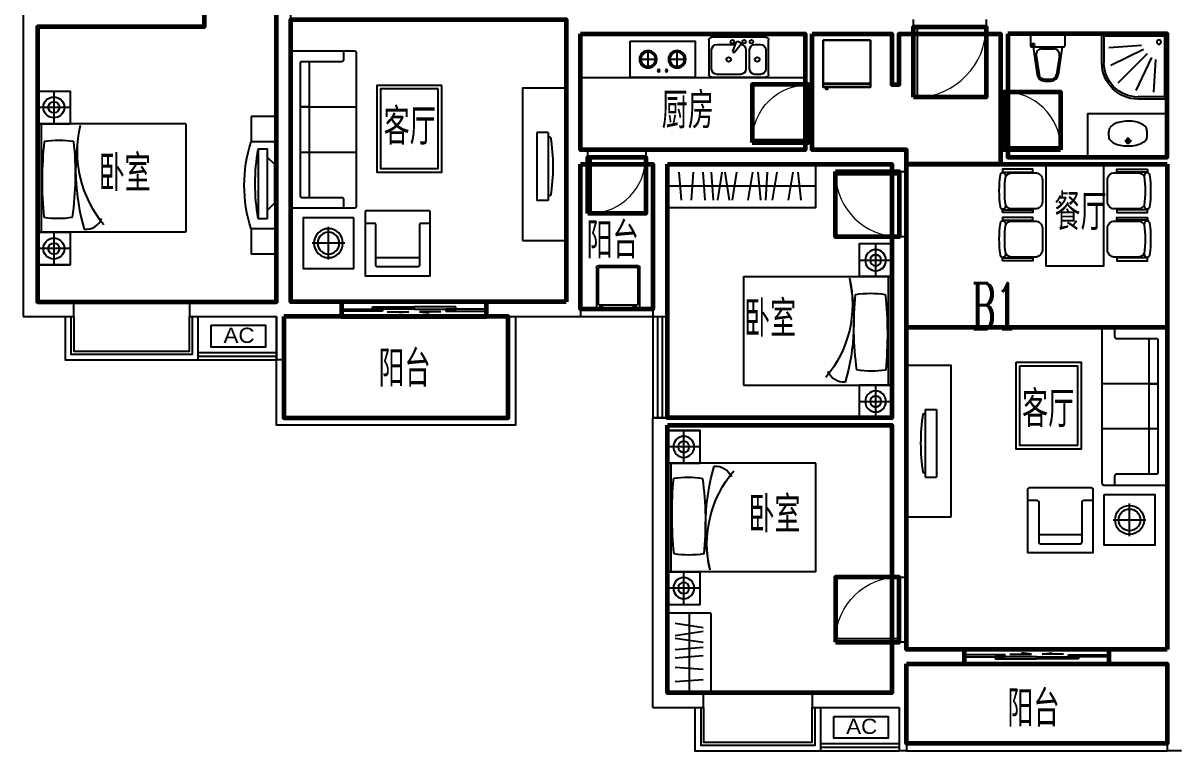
# Model space of a CAD drawing. Extents: x 820470 to 852270, y -626228 to -607828.
# Drawn here: x 820470 to 836420, y -626228 to -616178 of the extents above; entities that cross this region are included whole.
import ezdxf
from ezdxf.enums import TextEntityAlignment as Align

# ---------------------------------------------------------------- set-up
doc = ezdxf.new("R2010")
doc.units = 0
doc.header["$LTSCALE"] = 1000
doc.header["$MEASUREMENT"] = 0
doc.layers.get('0').update_dxf_attribs({"linetype": 'CONTINUOUS'})
for name, color, linetype in [('BALCONY', 147, 'CONTINUOUS'), ('K_EQUIPMENT', 4, 'CONTINUOUS'), ('LVTRY', 187, 'CONTINUOUS'), ('SPACE', 7, 'CONTINUOUS'), ('WALL', 2, 'CONTINUOUS'), ('WC', 157, 'CONTINUOUS'), ('WINDOW', 4, 'CONTINUOUS'), ('家具', 8, 'CONTINUOUS')]:
    doc.layers.add(name, color=color, linetype=linetype)
for name, color, linetype, lineweight in [('GT_卧室', 1, 'CONTINUOUS', 60), ('GT_卫生间', 5, 'CONTINUOUS', 60), ('GT_厨房', 4, 'CONTINUOUS', 60), ('GT_客厅', 2, 'CONTINUOUS', 60), ('GT_过道', 30, 'CONTINUOUS', 60), ('GT_门', 245, 'CONTINUOUS', 60), ('GT_阳台', 6, 'CONTINUOUS', 60), ('GT_餐厅', 3, 'CONTINUOUS', 60)]:
    doc.layers.add(name, color=color, linetype=linetype, lineweight=lineweight)
doc.styles.add('_TCH_LABEL', font='COMPLEX', dxfattribs={"bigfont": 'GBCBIG'})
doc.styles.add('_TCH_SPACE', font='SIMPLEX', dxfattribs={"height": 5, "bigfont": 'GBCBIG'})
doc.styles.add('DIM_FONT', font='ZBTXT.shx', dxfattribs={"width": 0.8})
doc.styles.add('HZ', font='zbtxt.shx', dxfattribs={"bigfont": 'zbhz.shx'})

# ---------------------------------------------------------------- blocks, each defined once
blk = doc.blocks.new('A$C52241BEE')
for p, q in [((350, 650), (150, 650)), ((250, 750), (250, 550)), ((250, 350), (250, 150)), ((350, 250), (150, 250))]:
    blk.add_line(p, q)
blk.add_lwpolyline([(0, 900), (0, 0), (500, 0), (500, 900)], close=True)
for centre, radius in [((250, 650), 120), ((250, 650), 100), ((406, 504), 15), ((250, 250), 120), ((250, 250), 100), ((406, 396), 15)]:
    blk.add_circle(centre, radius)
blk = doc.blocks.new('A$C31110A14')
at = {"linetype": 'Continuous'}
for p, q in [((37, 824), (512, 824)), ((0, 37), (0, 786)), ((100, 711), (100, 461)), ((437, 786), (175, 786)), ((512, 387), (512, 711)), ((549, 786), (549, 37)), ((72, 450), (198, 498)), ((198, 498), (211, 476)), ((59, 414), (69, 397)), ((211, 476), (107, 390)), ((100, 187), (100, 112)), ((175, 312), (437, 312)), ((437, 262), (175, 262)), ((512, 112), (512, 187)), ((512, 0), (37, 0)), ((175, 37), (437, 37))]:
    blk.add_line(p, q, dxfattribs=at)
for centre, radius, start, end in [((37, 786), 37.4, 90, 180), ((512, 786), 37.4, 0, 90), ((175, 711), 74.9, 90, 180), ((437, 711), 74.9, 0, 90), ((62, 500), 25, 93.0704, 450), ((306, 551), 31.2, 91.1175, 450), ((62, 339), 25, 93.0704, 450), ((81, 427), 25, 110.5377, 210), ((91, 409), 25, 210, 309.4623), ((175, 387), 74.9, 180, 270), ((437, 387), 74.9, 270, 360), ((62, 237), 25, 93.0704, 450), ((175, 187), 74.9, 90, 180), ((306, 156), 31.2, 91.1175, 450), ((437, 187), 74.9, 0, 90), ((37, 37), 37.4, 180, 270), ((175, 112), 74.9, 180, 270), ((437, 112), 74.9, 270, 360), ((512, 37), 37.4, 270, 360)]:
    blk.add_arc(centre, radius, start, end, dxfattribs=at)
blk = doc.blocks.new('CHUANG')
at = {"layer": '家具'}
for p, q in [((-1200, 0), (-1200, -450)), ((-1200, 0), (-1200, -450)), ((-1200, 0), (-1200, -445)), ((-975, -450), (-975, 0)), ((-750, -2050), (-750, 0)), ((750, 0), (-750, 0)), ((750, -2050), (750, 0)), ((750, 0), (750, -450)), ((750, 0), (750, -450)), ((750, 0), (750, -445)), ((975, -450), (975, 0)), ((750, -50), (-750, -50)), ((-750, -225), (-1200, -225)), ((1200, -225), (750, -225)), ((750, -2050), (-750, -2050))]:
    blk.add_line(p, q, dxfattribs=at)
for points in [[(-1200, 0), (-750, 0), (-750, -450), (-1200, -450)], [(750, 0), (1200, 0), (1200, -450), (750, -450)]]:
    blk.add_lwpolyline(points, close=True, dxfattribs=at)
for centre, radius in [((-975, -225), 145), ((-975, -225), 76.8), ((975, -225), 145), ((975, -225), 76.8)]:
    blk.add_circle(centre, radius, dxfattribs=at)
for centre, radius, start, end in [((655, -282), 1212, 170.6797, 189.5896), ((-47, -5414), 5351, 84.1062, 95.2969), ((-774, -298), 1293, 350.9391, 369.2066), ((124, -3480), 2954, 78.2462, 106.3473), ((364, -2102), 1557, 76.5636, 130.3236), ((54, 3738), 4263, 261.9889, 276.0426), ((-470, -664), 239, 175.3269, 247.5588)]:
    blk.add_arc(centre, radius, start, end, dxfattribs=at)
blk = doc.blocks.new('D')
at = {"layer": '家具'}
for p, q in [((103898, -1545904), (103898, -1546504)), ((103898, -1545904), (105947, -1545904)), ((104147, -1546397), (104107, -1546012)), ((104278, -1546012), (104212, -1546397)), ((104496, -1546012), (104433, -1546397)), ((104590, -1546012), (104566, -1546397)), ((104702, -1546397), (104662, -1546012)), ((104833, -1546012), (104767, -1546397)), ((105051, -1546012), (104988, -1546397)), ((105155, -1546397), (105095, -1546012)), ((105251, -1546012), (105194, -1546397)), ((105345, -1546397), (105317, -1546012)), ((105461, -1546397), (105432, -1546012)), ((105591, -1546397), (105620, -1546012)), ((105789, -1546397), (105761, -1546012)), ((103898, -1546204), (105947, -1546204))]:
    blk.add_line(p, q, dxfattribs=at)
blk = doc.blocks.new('KTJ')
blk.add_lwpolyline([(-274, 148), (476, 148), (476, -152), (-274, -152)], close=True)
at = {"style": 'HZ', "width": 1.1}
blk.add_text('AC', height=210, dxfattribs=at).set_placement((-104, -95))
blk = doc.blocks.new('CHAIR-09')
for points in [[(250, -150, 0.414214), (150, -50), (-150, -50, 0.414214), (-250, -150), (-250, -470, 0.266219), (-201, -556, 0.06842), (201, -556, 0.266219), (250, -470)], [(-215, -635, -1.000906), (-204, -556, 0.069723), (204, -556, -1.000906), (215, -635, -0.068813)]]:
    blk.add_lwpolyline(points, format="xyb", close=True)
for points in [[(-300, -600), (-260, -600), (-260, -180), (-300, -180)], [(260, -180), (300, -180), (300, -600), (260, -600)]]:
    blk.add_lwpolyline(points, close=True)
blk = doc.blocks.new('A$C7B15679A')
blk.add_lwpolyline([(-1400, -800), (-1400, 0), (0, 0), (0, -800), (0, -800)], close=True)
at = {"rotation": 180}
for p in [(-1033, 0), (-367, 0)]:
    blk.add_blockref('CHAIR-09', p, dxfattribs=at)
for p in [(-1033, -800), (-367, -800)]:
    blk.add_blockref('CHAIR-09', p)
blk = doc.blocks.new('SOF1')
blk.add_line((-300, 650), (300, 650))
blk.add_lwpolyline([(-450, 25, 0.414214), (-425, 0), (425, 0, 0.414214), (450, 25), (450, 900), (-450, 900)], format="xyb", close=True)
blk.add_lwpolyline([(-450, 175), (-325, 175, 0.414214), (-300, 200), (-300, 750, -0.414214), (-275, 775), (275, 775, -0.414214), (300, 750), (300, 200, 0.414214), (325, 175), (450, 175)], format="xyb")
blk = doc.blocks.new('A$C46F64526')
for p, q in [((518, 2881), (518, 2431)), ((743, 2656), (293, 2656)), ((250, 150), (250, 2025)), ((125, 1400), (900, 1400)), ((125, 775), (900, 775)), ((250, 775), (125, 775))]:
    blk.add_line(p, q)
for points in [[(868, 2306), (168, 2306), (168, 3006), (868, 3006)], [(2085, 477), (1185, 477), (1185, 1677), (2085, 1677)], [(2035, 527), (1235, 527), (1235, 1627), (2035, 1627)]]:
    blk.add_lwpolyline(points, close=True)
for points in [[(900, 2150, 0.414214), (875, 2175), (0, 2175), (0, 0), (875, 0, 0.414214), (900, 25), (900, 2150)], [(725, 0), (725, 125, 0.414214), (700, 150), (150, 150, -0.414214), (125, 175), (125, 2000, -0.414214), (150, 2025), (700, 2025, 0.414214), (725, 2050), (725, 2175)]]:
    blk.add_lwpolyline(points, format="xyb")
for radius in [200, 150]:
    blk.add_circle((518, 2656), radius)
at = {"xscale": -1}
blk.add_blockref('SOF1', (1473, 2209), dxfattribs=at)
blk = doc.blocks.new('A$C169C22A5')
for p, q in [((354, 1488), (198, 1488)), ((198, 1488), (198, 552)), ((354, 1488), (354, 552)), ((385, 1426), (354, 1426)), ((354, 552), (198, 552)), ((385, 614), (354, 614))]:
    blk.add_line(p, q)
blk.add_lwpolyline([(0, 0), (600, 0), (600, 2100), (0, 2100)], close=True)
at = {"extrusion": (0, 0, -1)}
blk.add_ellipse((-2235, 1020), major_axis=(-2652, 0), ratio=1, start_param=2.988048, end_param=3.295136, dxfattribs=at)
blk = doc.blocks.new('A$C1287145A')
at = {"linetype": 'Continuous'}
for points, invisible_edges in [([(652, 652, 1021), (0, 652, 1021), (652, 652, 65)], 2), ([(0, 652, 65), (652, 652, 65), (0, 652, 1021)], 2), ([(0, 652, 65), (0, 652, 1021), (0, 608, 1021)], 12), ([(0, 608, 1021), (0, 608, 65), (0, 652, 65)], 12), ([(652, 652, 1412), (0, 652, 1412), (652, 652, 1032)], 2), ([(0, 652, 1032), (652, 652, 1032), (0, 652, 1412)], 2), ([(0, 652, 1032), (0, 652, 1412), (0, 608, 1412)], 12), ([(0, 608, 1412), (0, 608, 1032), (0, 652, 1032)], 12), ([(0, 652, 1412), (652, 652, 1412), (0, 608, 1412)], 2), ([(652, 608, 1412), (0, 608, 1412), (652, 652, 1412)], 2), ([(652, 652, 1021), (652, 652, 65), (652, 608, 1021)], 2), ([(652, 608, 65), (652, 608, 1021), (652, 652, 65)], 2), ([(652, 652, 1412), (652, 652, 1032), (652, 608, 1412)], 2), ([(652, 608, 1032), (652, 608, 1412), (652, 652, 1032)], 2), ([(0, 597), (0, 597, 1412), (0, 0, 1412)], 12), ([(0, 0, 1412), (0, 0), (0, 597)], 12), ([(652, 597, 65), (0, 597, 65), (652, 597)], 2), ([(0, 597), (652, 597), (0, 597, 65)], 2), ([(0, 597, 1412), (652, 597, 1412), (0, 0, 1412)], 2), ([(652, 0, 1412), (0, 0, 1412), (652, 597, 1412)], 2), ([(652, 597, 1412), (652, 597), (652, 0, 1412)], 2), ([(652, 0), (652, 0, 1412), (652, 597)], 2), ([(0, 0, 1412), (652, 0, 1412), (0, 0)], 2), ([(652, 0), (0, 0), (652, 0, 1412)], 2)]:
    blk.add_3dface(points, dxfattribs=dict(at, invisible_edges=invisible_edges))
at = {"linetype": 'Continuous', "oblique": -180, "text_generation_flag": 4, "width": 0.8, "flags": 9}
for tag in ['ZSIZE', 'YSIZE', 'XSIZE']:
    blk.add_attdef(tag, (326, 0), '', height=0.427, rotation=90, dxfattribs=at)
at = {"linetype": 'Continuous'}
mesh = blk.add_polyface(dxfattribs=at)
corners = [(652, 652, 1032), (652, 652, 1021), (652, 608, 1032), (652, 608, 1021), (0, 652, 1032), (0, 652, 1021), (0, 608, 1032), (0, 608, 1021), (652, 608, 1412), (652, 597, 1412), (0, 608, 1412), (0, 597, 1412), (652, 608, 65), (652, 597, 65), (0, 608, 65), (0, 597, 65)]
mesh.append_faces([[corners[k] for k in face] for face in [(0, 1, 2), (3, 2, 1), (6, 7, 4), (5, 4, 7), (8, 9, 10), (11, 10, 9), (14, 15, 12), (13, 12, 15)]], dxfattribs={"vtx1": -1})
mesh.append_faces([[corners[k] for k in face] for face in [(4, 5, 1), (1, 0, 4), (12, 13, 9), (9, 8, 12), (10, 11, 15), (15, 14, 10)]], dxfattribs={"vtx2": -1})
mesh = blk.add_polyface(dxfattribs=at)
corners = [(33, 673, 1042), (65, 673, 1042), (33, 673, 1379), (65, 673, 1379), (58, 677, 1042), (58, 677, 1379), (52, 678, 1042), (52, 678, 1379), (43, 678, 1042), (43, 678, 1379), (36, 676, 1042), (36, 676, 1379), (33, 673, 608), (65, 673, 608), (33, 673, 1010), (65, 673, 1010), (58, 677, 608), (58, 677, 1010), (52, 678, 608), (52, 678, 1010), (43, 678, 608), (43, 678, 1010), (36, 676, 608), (36, 676, 1010), (43, 652, 1379), (43, 673, 1379), (43, 652, 1042), (43, 673, 1042), (43, 652, 1010), (43, 673, 1010), (43, 652, 608), (43, 673, 608)]
mesh.append_faces([[corners[k] for k in face] for face in [(0, 1, 2), (3, 1, 2), (1, 4, 3), (4, 6, 5), (6, 8, 7), (8, 10, 9), (10, 0, 11), (12, 13, 14), (13, 16, 15), (16, 18, 17), (18, 20, 19), (20, 22, 21), (22, 12, 23), (24, 25, 26), (27, 26, 25), (28, 29, 30), (31, 30, 29), (3, 2, 1), (0, 1, 2), (12, 13, 14)]], dxfattribs={"vtx1": -1})
mesh.append_faces([[corners[k] for k in face] for face in [(4, 5, 3), (6, 7, 5), (8, 9, 7), (10, 11, 9), (0, 2, 11), (13, 15, 14), (16, 17, 15), (18, 19, 17), (20, 21, 19), (22, 23, 21), (12, 14, 23), (14, 15, 13)]], dxfattribs={"vtx2": -1})
blk = doc.blocks.new('A$C7D3573B7')
at = {"layer": 'WC'}
for p, q in [((197, 349), (287, 350)), ((242, 395), (243, 305))]:
    blk.add_line(p, q, dxfattribs=at)
at = {"layer": 'WC', "ltscale": 10}
for p, q in [((490, 335), (492, 332)), ((492, 328), (493, 332))]:
    blk.add_line(p, q, dxfattribs=at)
for points in [[(-11, 334, 0.172546), (-9, 165, 0.726395)], [(-11, 334, -0.098208), (49, 381, -0.066287), (132, 409, -0.052428), (243, 420, -0.052428), (353, 407, -0.066287), (436, 377, -0.093876), (493, 332, -0.171377)], [(495, 329, -0.172546), (490, 160, -0.726395)], [(490, 160, -0.091341), (433, 117, -0.066287), (350, 88, -0.052428), (240, 77, -0.052428), (129, 90, -0.066287), (47, 120, -0.091756), (-9, 165, -0.171377)]]:
    blk.add_lwpolyline(points, format="xyb", dxfattribs=at)
at = {"layer": 'WC'}
blk.add_circle((242, 350), 30, dxfattribs=at)
at = {"layer": 'WC', "ltscale": 10}
blk.add_circle((242, 350), 25, dxfattribs=at)
blk.add_arc((492, 332), 1, 359.4693, 408.1469, dxfattribs=at)
blk = doc.blocks.new('A$C4CF52FF8')
at = {"layer": 'WC'}
for p, q in [((15, 650), (460, 650)), ((0, 635), (0, 485)), ((475, 635), (475, 485)), ((14, 470), (461, 470)), ((37, 470), (92, 87)), ((77, 355), (117, 90)), ((157, 445), (318, 445)), ((398, 355), (358, 90)), ((438, 470), (383, 87)), ((191, 25), (284, 25)), ((191, 0), (284, 0))]:
    blk.add_line(p, q, dxfattribs=at)
blk.add_circle((40, 504), 16.5, dxfattribs=at)
for centre, radius, start, end in [((15, 635), 15, 90, 180), ((460, 635), 15, 360, 450), ((15, 485), 15, 180, 270), ((460, 485), 15, 270, 360), ((157, 365), 80, 90, 187.4119), ((318, 365), 80, 352.5881, 450), ((191, 100), 100, 187.4119, 270), ((191, 100), 75, 187.4119, 270), ((284, 100), 75, 270, 352.5881), ((284, 100), 100, 270, 352.5881)]:
    blk.add_arc(centre, radius, start, end, dxfattribs=at)
at = {"layer": 'WC', "style": 'DIM_FONT', "oblique": -180, "text_generation_flag": 4, "width": 0.8, "flags": 9}
for tag in ['YSIZE', 'XSIZE']:
    blk.add_attdef(tag, (237, 650), '', height=0.5, rotation=180, dxfattribs=at)
blk = doc.blocks.new('淋浴间800x800')
at = {"layer": 'WC'}
for p, q in [((356, 800), (0, 800)), ((0, 0), (0, 800)), ((356, 773), (27, 773)), ((27, 27), (27, 773)), ((141, 314), (172, 716)), ((192, 290), (386, 692)), ((243, 243), (604, 603)), ((290, 192), (693, 383)), ((773, 27), (773, 356)), ((800, 0), (800, 356)), ((313, 140), (715, 168)), ((773, 27), (27, 27)), ((800, 0), (0, 0))]:
    blk.add_line(p, q, dxfattribs=at)
blk.add_circle((100, 100), 26.7, dxfattribs=at)
for radius in [444, 418]:
    blk.add_arc((356, 356), radius, 0, 90, dxfattribs=at)
blk = doc.blocks.new('$PLAN$00000401')
for p, q in [((-276, 0), (276, 0)), ((-300, -576), (-300, -24)), ((-276, -528), (-276, -36)), ((-264, -24), (264, -24)), ((276, -36), (276, -528)), ((300, -24), (300, -576)), ((276, -600), (-276, -600)), ((264, -540), (-264, -540)), ((-218, -582), (-242, -558))]:
    blk.add_line(p, q)
for centre, radius in [((-230, -570), 23.2), ((-230, -570), 17.2), ((234, -568), 17.2)]:
    blk.add_circle(centre, radius)
for centre, radius, start, end in [((-276, -24), 24, 90, 180), ((276, -24), 24, 0, 90), ((-264, -36), 12, 90, 180), ((264, -36), 12, 0, 90), ((-276, -576), 24, 180, 270), ((-264, -528), 12, 180, 270), ((264, -528), 12, 270, 360), ((276, -576), 24, 270, 360)]:
    blk.add_arc(centre, radius, start, end)
blk = doc.blocks.new('A$C2A793C51')
at = {"layer": '家具'}
for p, q in [((0, 1900), (0, 0)), ((0, 1900), (350, 1900)), ((350, 1900), (350, 1550)), ((0, 1550), (350, 1550)), ((21, 1236), (126, 1334)), ((21, 707), (21, 1236)), ((21, 707), (126, 609)), ((0, 350), (350, 350)), ((350, 350), (350, 0)), ((0, 0), (350, 0))]:
    blk.add_line(p, q, dxfattribs=at)
blk.add_lwpolyline([(126, 494), (126, 1449), (254, 1449), (254, 494)], close=True, dxfattribs=at)
for centre, radius, start, end in [((-2575, 972), 2869, 350.4172, 369.5828), ((-1501, 950), 1946, 342.0382, 377.9618)]:
    blk.add_arc(centre, radius, start, end, dxfattribs=at)
blk = doc.blocks.new('$DorLib2D$00000001')
for p, q in [((0.45, 0.975), (0.5, 0.975)), ((0.45, 0), (0.45, 0.975)), ((0.5, 0), (0.5, 0.975)), ((0.5, 0), (0.45, 0))]:
    blk.add_line(p, q)
at = {"lineweight": 13}
blk.add_arc((0.475, 0), 0.975, 91.4693, 180, dxfattribs=at)
blk = doc.blocks.new('$TCHSYS$WIN2D')
for p, q in [((-0.5, 0.5), (0.5, 0.5)), ((-0.5, 0.5), (-0.5, -0.5)), ((0.5, 0.5), (0.5, -0.5)), ((0.5, 0.167), (-0.5, 0.167)), ((0.5, -0.167), (-0.5, -0.167)), ((-0.5, -0.5), (0.5, -0.5))]:
    blk.add_line(p, q)
blk = doc.blocks.new('$DorLib2D$00000138')
at = {"color": 0, "linetype": 'Continuous'}
for p, q in [((-0.2875, 0), (-0.2875, 0.1538)), ((-0.2875, 0.1538), (0, 0.1538)), ((0, 0.1538), (0, 0)), ((0.2875, 0.1538), (0, 0.1538)), ((0.2875, 0), (0.2875, 0.1538)), ((-0.5, -0.1399), (-0.5, 0)), ((-0.5, 0), (-0.2187, 0)), ((0, 0), (-0.2875, 0)), ((-0.2187, 0), (-0.2187, -0.1399)), ((0, 0), (0.2875, 0)), ((0.2187, 0), (0.2187, -0.1399)), ((0.5, 0), (0.2187, 0)), ((0.5, 0), (0.5, -0.1946)), ((0.5, -0.1399), (0.5, 0)), ((-0.2187, -0.1399), (-0.5, -0.1399)), ((0.2187, -0.1399), (0.5, -0.1399)), ((-0.1857, -0.186), (-0.037, -0.186)), ((-0.037, -0.186), (-0.1019, -0.2583)), ((-0.1019, -0.2583), (-0.1019, -0.186)), ((0.1857, -0.186), (0.037, -0.186)), ((0.037, -0.186), (0.1019, -0.2583)), ((0.1019, -0.2583), (0.1019, -0.186))]:
    blk.add_line(p, q, dxfattribs=at)

msp = doc.modelspace()

# ---------------------------------------------------------------- linework, layer by layer
at = {"layer": 'BALCONY'}
for points in [[(828170, -620128), (829170, -620128)], [(827270, -620228), (827270, -621728), (823970, -621728), (823970, -620228)], [(827170, -620228), (827170, -621628), (824070, -621628), (824070, -620228)], [(828170, -620228), (829170, -620228)], [(822890, -620728), (823970, -620728)], [(822890, -620778), (823970, -620778)], [(822890, -620828), (823970, -620828)], [(831490, -626128), (832570, -626128)], [(831490, -626178), (832570, -626178)], [(832670, -626128), (836270, -626128)], [(831490, -626228), (832570, -626228)], [(832670, -626228), (836270, -626228)]]:
    msp.add_lwpolyline(points, dxfattribs=at)
at = {"layer": 'GT_卧室'}
for points in [[(822970, -613628), (822970, -616228), (820670, -616228), (820670, -620028), (823970, -620028), (823970, -613628), (822970, -613628)], [(829370, -618128), (832470, -618128), (832470, -621628), (829370, -621628), (829370, -618128)], [(829370, -621728), (832470, -621728), (832470, -625428), (829370, -625428), (829370, -621728)]]:
    msp.add_lwpolyline(points, dxfattribs=at)
at = {"layer": 'GT_卫生间'}
msp.add_lwpolyline([(834070, -616328), (834070, -618028), (836270, -618028), (836270, -616328), (834070, -616328)], dxfattribs=at)
at = {"layer": 'GT_厨房'}
msp.add_lwpolyline([(828170, -616328), (831270, -616328), (831270, -617928), (828170, -617928), (828170, -616328)], dxfattribs=at)
at = {"layer": 'GT_客厅'}
for points in [[(827970, -620028), (824170, -620028), (824170, -616128), (827970, -616128), (827970, -620028)], [(836270, -624828), (832670, -624828), (832670, -620378), (836270, -620383), (836270, -624828)]]:
    msp.add_lwpolyline(points, dxfattribs=at)
at = {"layer": 'GT_过道'}
msp.add_lwpolyline([(831370, -616328), (832470, -616328), (832470, -617028), (832570, -617028), (832570, -616328), (833970, -616328), (833970, -618128), (832670, -618128), (832670, -617928), (831370, -617928), (831370, -616328)], dxfattribs=at)
at = {"layer": 'GT_门'}
for points in [[(832770, -617203), (832770, -616228), (833770, -616228), (833770, -617203), (832770, -617203)], [(830540, -617828), (831320, -617828), (831320, -617028), (830540, -617028), (830540, -617828)], [(834800, -617928), (834019, -617928), (834019, -617128), (834800, -617128), (834800, -617928)], [(828270, -618808), (828270, -618028), (829070, -618028), (829070, -618808), (828270, -618808)], [(831693, -618228), (832570, -618228), (832570, -619128), (831693, -619128), (831693, -618228)], [(824870, -620028), (824870, -620228), (826870, -620228), (826870, -620028), (824870, -620028)], [(831693, -624728), (832570, -624728), (832570, -623828), (831693, -623828), (831693, -624728)], [(833470, -624828), (833470, -625028), (835470, -625028), (835470, -624828), (833470, -624828)]]:
    msp.add_lwpolyline(points, dxfattribs=at)
at = {"layer": 'GT_阳台'}
for points in [[(828170, -618128), (829170, -618128), (829170, -620128), (828170, -620128), (828170, -618128)], [(824070, -620228), (824070, -621628), (827170, -621628), (827170, -620228), (824070, -620228)], [(832670, -625028), (836270, -625028), (836270, -626128), (832670, -626128), (832670, -625028)]]:
    msp.add_lwpolyline(points, dxfattribs=at)
at = {"layer": 'GT_餐厅'}
msp.add_lwpolyline([(836270, -618128), (836270, -620383), (832670, -620378), (832670, -618128), (836270, -618128)], dxfattribs=at)
at = {"layer": 'WALL'}
for p, q in [((823970, -614628), (823970, -620028)), ((824170, -620028), (824170, -614628)), ((820470, -614728), (820470, -616228)), ((822970, -615428), (822970, -616228)), ((827970, -616128), (827970, -618028)), ((832770, -616328), (832770, -616128)), ((833770, -616128), (833770, -616328)), ((820470, -616228), (820470, -620228)), ((820670, -616228), (821170, -616228)), ((820670, -616228), (820670, -620028)), ((822970, -616228), (821170, -616228)), ((828170, -616328), (828170, -617928)), ((831270, -616328), (828170, -616328)), ((831270, -616328), (831270, -617028)), ((831370, -617028), (831370, -616328)), ((832070, -616328), (831370, -616328)), ((832470, -616328), (832070, -616328)), ((832470, -616328), (832470, -617028)), ((832570, -616328), (832770, -616328)), ((832570, -616328), (832570, -617028)), ((833770, -616328), (833970, -616328)), ((833970, -616328), (833970, -617128)), ((836270, -616328), (834070, -616328)), ((834070, -617128), (834070, -616328)), ((836270, -616328), (836270, -618028)), ((831270, -617028), (831370, -617028)), ((832570, -617028), (832470, -617028)), ((833970, -617128), (834070, -617128)), ((831370, -617828), (831270, -617828)), ((831270, -617828), (831270, -617928)), ((831370, -617928), (831370, -617828)), ((827970, -618028), (827970, -620028)), ((828270, -617928), (828170, -617928)), ((828270, -618128), (828270, -617928)), ((829270, -617928), (829070, -617928)), ((829070, -617928), (829070, -618128)), ((829270, -617928), (831270, -617928)), ((831370, -617928), (832670, -617928)), ((832670, -618228), (832670, -617928)), ((834070, -617928), (833970, -617928)), ((833970, -617928), (833970, -618128)), ((834070, -618028), (834070, -617928)), ((834070, -618028), (836270, -618028)), ((828170, -618128), (828270, -618128)), ((828170, -618128), (828170, -620228)), ((829070, -618128), (829170, -618128)), ((829170, -618128), (829170, -620228)), ((829370, -618128), (831370, -618128)), ((829370, -620228), (829370, -618128)), ((831370, -618128), (832470, -618128)), ((832470, -618128), (832470, -618228)), ((833970, -618128), (836270, -618128)), ((836270, -618128), (836270, -624828)), ((832470, -618228), (832670, -618228)), ((832670, -619128), (832470, -619128)), ((832470, -619128), (832470, -621628)), ((832670, -621628), (832670, -619128)), ((821170, -620028), (820670, -620028)), ((821170, -620228), (821170, -620028)), ((823970, -620028), (822770, -620028)), ((822770, -620028), (822770, -620228)), ((823970, -620028), (823970, -620028)), ((824870, -620028), (824170, -620028)), ((824870, -620228), (824870, -620028)), ((827970, -620028), (826870, -620028)), ((826870, -620028), (826870, -620228)), ((820470, -620228), (821170, -620228)), ((822770, -620228), (823970, -620228)), ((823970, -620228), (823970, -620828)), ((824070, -620228), (824870, -620228)), ((824070, -620228), (824070, -620828)), ((824070, -620228), (824070, -620228)), ((826870, -620228), (828170, -620228)), ((829170, -620228), (829370, -620228)), ((824070, -620828), (823970, -620828)), ((829170, -625628), (829170, -621628)), ((829370, -621628), (829170, -621628)), ((829370, -621628), (832470, -621628)), ((829370, -625428), (829370, -621728)), ((829370, -621728), (832470, -621728)), ((832470, -621728), (832470, -623828)), ((832670, -623828), (832670, -621628)), ((832470, -623828), (832670, -623828)), ((832670, -624728), (832470, -624728)), ((832470, -624728), (832470, -624928)), ((832670, -624828), (832670, -624728)), ((833470, -624828), (832670, -624828)), ((833470, -625028), (833470, -624828)), ((836270, -624828), (835470, -624828)), ((835470, -624828), (835470, -625028)), ((832470, -624928), (832470, -625428)), ((832670, -625028), (832670, -625528)), ((832670, -625028), (833470, -625028)), ((835470, -625028), (836270, -625028)), ((836270, -625028), (836270, -626228)), ((829870, -625428), (829370, -625428)), ((829870, -625628), (829870, -625428)), ((832470, -625428), (831370, -625428)), ((831370, -625428), (831370, -625628)), ((832670, -625528), (832670, -626228)), ((829170, -625628), (829870, -625628)), ((831370, -625628), (832570, -625628)), ((832570, -625628), (832570, -626228)), ((832670, -626228), (832570, -626228)), ((836470, -626228), (836270, -626228))]:
    msp.add_line(p, q, dxfattribs=at)
at = {"layer": 'WC'}
for p, q in [((822870, -616228), (822370, -616228)), ((835170, -617428), (836270, -617428)), ((835170, -617428), (835170, -618028))]:
    msp.add_line(p, q, dxfattribs=at)
msp.add_lwpolyline([(828170, -616928), (831270, -616928)], dxfattribs=at)
at = {"layer": 'WINDOW'}
for p, q in [((831270, -617028), (831270, -617828)), ((834070, -617128), (834070, -617928)), ((821170, -620028), (822770, -620028)), ((831370, -625428), (829870, -625428))]:
    msp.add_line(p, q, dxfattribs=at)
for points in [[(828270, -618128), (829070, -618128)], [(821050, -620228), (821050, -620828), (822890, -620828), (822890, -620228)], [(821130, -620228), (821130, -620748), (822810, -620748), (822810, -620228)], [(821170, -620228), (821170, -620708), (822770, -620708), (822770, -620228)], [(829750, -625628), (829750, -626228), (831490, -626228), (831490, -625628)], [(829830, -625628), (829830, -626148), (831410, -626148), (831410, -625628)], [(829870, -625628), (829870, -626108), (831370, -626108), (831370, -625628)]]:
    msp.add_lwpolyline(points, dxfattribs=at)
at = {"layer": '家具'}
for p, q in [((829970, -624328), (829370, -624328)), ((829670, -624328), (829670, -625428)), ((829970, -624328), (829970, -625428)), ((829863, -624531), (829477, -624469)), ((829477, -624636), (829863, -624575)), ((829863, -624731), (829477, -624675)), ((829477, -624826), (829863, -624797)), ((829477, -624941), (829863, -624913)), ((829477, -625072), (829863, -625100)), ((829477, -625270), (829863, -625241))]:
    msp.add_line(p, q, dxfattribs=at)

# ---------------------------------------------------------------- block references
at = {"layer": 'K_EQUIPMENT'}
for p in [(823342, -620499), (831942, -625899)]:
    msp.add_blockref('KTJ', p, dxfattribs=at)
at = {"layer": 'LVTRY', "xscale": -1.125, "yscale": 1.125, "zscale": 1.125, "rotation": 90}
msp.add_blockref('淋浴间800x800', (836270, -616328), dxfattribs=at)
at = {"layer": 'LVTRY', "xscale": -1}
msp.add_blockref('$PLAN$00000401', (828688, -619528), dxfattribs=at)
at = {"layer": 'WC', "extrusion": (0, 0, -1), "zscale": -1, "rotation": 270}
msp.add_blockref('A$C52241BEE', (-829753, -616428), dxfattribs=at)
at = {"layer": 'WC', "xscale": -1, "rotation": 90}
msp.add_blockref('A$C31110A14', (830766, -616374), dxfattribs=at)
at = {"layer": 'WC', "ltscale": 10, "xscale": -1, "rotation": 180}
msp.add_blockref('A$C1287145A', (831520, -616413), dxfattribs=at)
at = {"layer": 'WC'}
msp.add_blockref('A$C4CF52FF8', (834385, -616978), dxfattribs=at)
at = {"layer": 'WC', "ltscale": 10, "extrusion": (0, 0, -1), "zscale": -1, "rotation": 180}
msp.add_blockref('A$C7D3573B7', (-835490, -617455), dxfattribs=at)
at = {"layer": 'WINDOW'}
for name, p, xscale, yscale, zscale, rotation in [('$DorLib2D$00000001', (833270, -616228), 1000, 1000, 1000, 180), ('$DorLib2D$00000001', (831320, -617428), 800, -800, 800, 270), ('$DorLib2D$00000001', (834020, -617528), 800, 800, 800, 270), ('$DorLib2D$00000001', (828670, -618028), 800, 800, 800, 180), ('$DorLib2D$00000001', (832570, -618678), -900, -900, -900, 270), ('$TCHSYS$WIN2D', (829270, -620928), -1399.999999999978, 200, -1399.999999999978, 90), ('$DorLib2D$00000001', (832570, -624278), 900, -900, 900, 270), ('$DorLib2D$00000138', (834470, -624928), 2000, 200, 2000, 180)]:
    msp.add_blockref(name, p, dxfattribs=dict(at, xscale=xscale, yscale=yscale, zscale=zscale, rotation=rotation))
at = {"layer": 'WINDOW', "xscale": -2000, "yscale": 200, "zscale": -2000}
msp.add_blockref('$DorLib2D$00000138', (825870, -620128), dxfattribs=at)
at = {"layer": '家具', "xscale": -1}
for name, p, rotation in [('A$C46F64526', (824170, -616561), 180), ('A$C7B15679A', (834598, -619528), 90)]:
    msp.add_blockref(name, p, dxfattribs=dict(at, rotation=rotation))
at = {"layer": '家具'}
msp.add_blockref('A$C169C22A5', (827370, -619178), dxfattribs=at)
at = {"layer": '家具', "extrusion": (0, 0, -1), "xscale": -1, "zscale": -1}
for name, p, rotation in [('CHUANG', (-820670, -618317), 270), ('D', (-935318, -2164633), 180)]:
    msp.add_blockref(name, p, dxfattribs=dict(at, rotation=rotation))
at = {"layer": '家具', "xscale": -1}
for name, p in [('A$C2A793C51', (823970, -619369)), ('A$C169C22A5', (833284, -623000))]:
    msp.add_blockref(name, p, dxfattribs=at)
at = {"layer": '家具', "extrusion": (0, 0, -1), "zscale": -1}
for p, rotation in [((-832470, -620428), 90), ((-829370, -623005), 270)]:
    msp.add_blockref('CHUANG', p, dxfattribs=dict(at, rotation=rotation))
at = {"layer": '家具', "rotation": 180}
msp.add_blockref('A$C46F64526', (836270, -620383), dxfattribs=at)

# ---------------------------------------------------------------- texts
at = {"layer": 'SPACE', "style": '_TCH_SPACE'}
for s, p in [('厨房', (829291, -617634)), ('客厅', (825450, -617858)), ('卧室', (821513, -618502)), ('餐厅', (834715, -619038)), ('阳台 ', (828252, -619429)), ('卧室', (830427, -620511)), ('阳台 ', (825378, -621199)), ('客厅', (834268, -621758)), ('卧室', (830488, -623213)), ('阳台 ', (834065, -625893))]:
    msp.add_text(s, height=500, dxfattribs=at).set_placement(p)
at = {"layer": 'SPACE', "style": '_TCH_LABEL', "width": 0.677419}
msp.add_text('B1', height=633.6, dxfattribs=at).set_placement((833572, -620403), (834205, -620403), align=Align.FIT)

doc.saveas('drawing.dxf')
